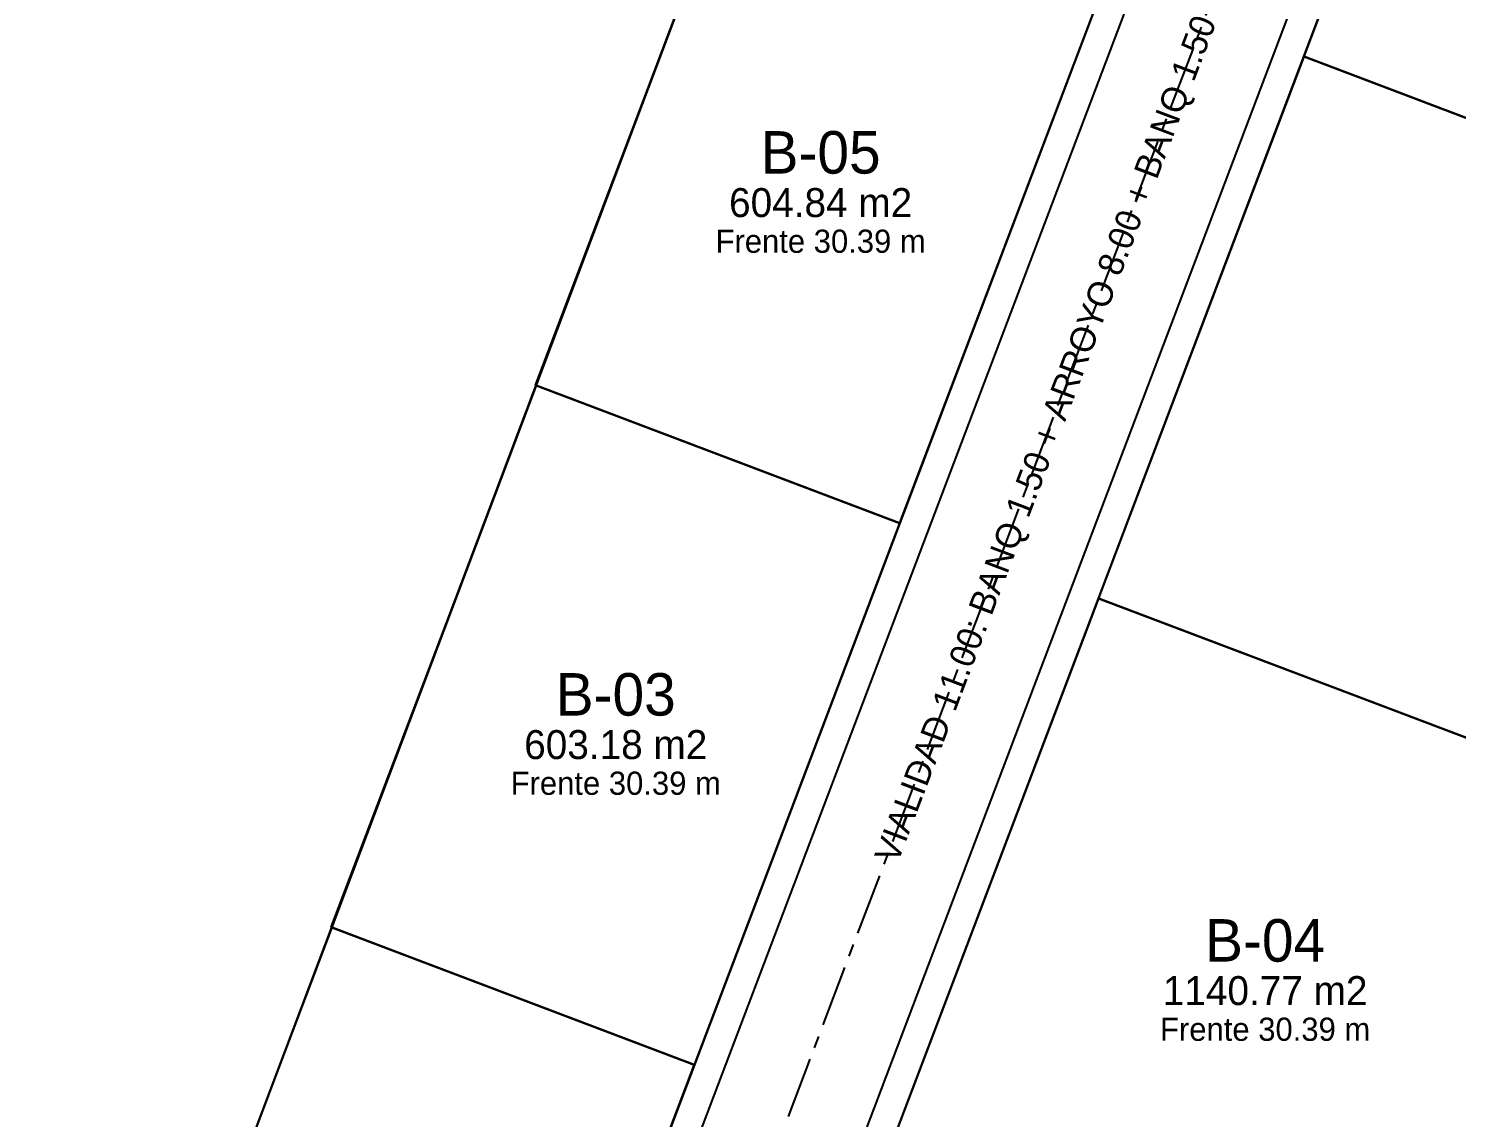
# Model space of a CAD drawing. Header units: metres. Extents: x 357856 to 358234, y 2285113 to 2285465.
# Drawn here: x 358047 to 358120.9, y 2285309.7 to 2285366.1 of the extents above; entities that cross this region are included whole.
import ezdxf
from ezdxf.enums import TextEntityAlignment as Align

# ---------------------------------------------------------------- set-up
doc = ezdxf.new("R2010")
doc.units = ezdxf.units.M
doc.linetypes.add('CENTER', pattern=[5.08, 3.175, -0.635, 0.635, -0.635])
for name, color, linetype in [('BODEGA-HUELLA', 30, 'Continuous'), ('LOTES', 2, 'Continuous'), ('POLIGONO', 5, 'Continuous'), ('TEXTO', 7, 'Continuous'), ('VIAL-ARROYO', 8, 'Continuous'), ('VIAL-DERECHO-VIA', 9, 'Continuous'), ('VIAL-EJE', 1, 'Continuous')]:
    doc.layers.add(name, color=color, linetype=linetype)

msp = doc.modelspace()

# ---------------------------------------------------------------- linework, layer by layer
at = {"layer": 'BODEGA-HUELLA'}
for points in [[(358123.645, 2285392.655), (358179.459, 2285371.504), (358168.829, 2285343.451), (358113.014, 2285364.601), (358123.645, 2285392.655)], [(358083.876, 2285375.643), (358102.728, 2285368.499), (358092.097, 2285340.446), (358073.245, 2285347.59), (358083.876, 2285375.643)], [(358113.014, 2285364.601), (358156.048, 2285348.294), (358145.417, 2285320.241), (358102.384, 2285336.548), (358113.014, 2285364.601)], [(358073.297, 2285347.57), (358092.097, 2285340.446), (358081.467, 2285312.392), (358062.666, 2285319.517), (358073.297, 2285347.57)], [(358102.384, 2285336.548), (358130.7, 2285325.818), (358120.07, 2285297.764), (358091.753, 2285308.495), (358102.384, 2285336.548)], [(358062.714, 2285319.499), (358081.467, 2285312.392), (358071.661, 2285286.516), (358052.908, 2285293.623), (358062.714, 2285319.499)]]:
    msp.add_lwpolyline(points, close=True, dxfattribs=at)
at = {"layer": 'LOTES'}
for points in [[(358123.641, 2285392.645), (358113.018, 2285364.611), (358113.018, 2285364.611), (358113.018, 2285364.61), (358113.017, 2285364.609), (358113.017, 2285364.608), (358113.017, 2285364.607), (358113.017, 2285364.606), (358113.017, 2285364.605), (358113.018, 2285364.604), (358113.018, 2285364.603), (358113.019, 2285364.602), (358113.019, 2285364.601), (358113.02, 2285364.6), (358113.02, 2285364.6), (358113.021, 2285364.599), (358113.022, 2285364.599), (358113.023, 2285364.598), (358113.024, 2285364.598), (358168.424, 2285343.604)], [(358083.846, 2285375.644), (358073.274, 2285347.59), (358073.274, 2285347.59), (358073.273, 2285347.589), (358073.273, 2285347.588), (358073.273, 2285347.587), (358073.273, 2285347.586), (358073.273, 2285347.585), (358073.273, 2285347.584), (358073.274, 2285347.583), (358073.274, 2285347.582), (358073.274, 2285347.581), (358073.275, 2285347.58), (358073.276, 2285347.579), (358073.276, 2285347.579), (358073.277, 2285347.578), (358073.278, 2285347.578), (358073.279, 2285347.577), (358073.28, 2285347.577), (358092.088, 2285340.449), (358092.089, 2285340.449), (358092.09, 2285340.449), (358092.091, 2285340.449), (358092.092, 2285340.449), (358092.093, 2285340.449), (358092.094, 2285340.449), (358092.095, 2285340.449), (358092.096, 2285340.45), (358092.097, 2285340.45), (358092.097, 2285340.451), (358092.098, 2285340.451), (358092.099, 2285340.452), (358092.1, 2285340.453), (358092.1, 2285340.453), (358092.101, 2285340.454), (358092.101, 2285340.455), (358102.725, 2285368.49)], [(358168.415, 2285343.607), (358113.024, 2285364.598), (358113.023, 2285364.598), (358113.022, 2285364.598), (358113.021, 2285364.598), (358113.02, 2285364.598), (358113.019, 2285364.598), (358113.018, 2285364.598), (358113.017, 2285364.598), (358113.016, 2285364.597), (358113.015, 2285364.597), (358113.014, 2285364.596), (358113.014, 2285364.596), (358113.013, 2285364.595), (358113.012, 2285364.594), (358113.012, 2285364.594), (358113.011, 2285364.593), (358113.011, 2285364.592), (358102.387, 2285336.557), (358102.387, 2285336.557), (358102.387, 2285336.556), (358102.387, 2285336.555), (358102.387, 2285336.554), (358102.387, 2285336.553), (358102.387, 2285336.552), (358102.387, 2285336.551), (358102.387, 2285336.55), (358102.387, 2285336.55), (358102.388, 2285336.549), (358102.388, 2285336.548), (358102.389, 2285336.547), (358102.39, 2285336.546), (358102.39, 2285336.546), (358102.391, 2285336.545), (358102.392, 2285336.545), (358102.393, 2285336.544), (358145.012, 2285320.394)], [(358145.004, 2285320.397), (358102.393, 2285336.544), (358102.392, 2285336.545), (358102.391, 2285336.545), (358102.39, 2285336.545), (358102.389, 2285336.545), (358102.388, 2285336.545), (358102.387, 2285336.545), (358102.386, 2285336.544), (358102.385, 2285336.544), (358102.384, 2285336.544), (358102.384, 2285336.543), (358102.383, 2285336.543), (358102.382, 2285336.542), (358102.382, 2285336.541), (358102.381, 2285336.54), (358102.38, 2285336.539), (358102.38, 2285336.539), (358091.757, 2285308.504)], [(358071.498, 2285286.086), (358081.46, 2285312.374), (358081.46, 2285312.376), (358081.461, 2285312.378), (358081.461, 2285312.379), (358081.461, 2285312.381), (358081.461, 2285312.383), (358081.46, 2285312.385), (358081.46, 2285312.387), (358081.459, 2285312.389), (358081.458, 2285312.391), (358081.457, 2285312.392), (358081.456, 2285312.394), (358081.455, 2285312.395), (358081.453, 2285312.397), (358081.452, 2285312.398), (358081.45, 2285312.399), (358081.448, 2285312.4), (358062.71, 2285319.5), (358062.708, 2285319.501), (358062.706, 2285319.501), (358062.704, 2285319.501), (358062.702, 2285319.501), (358062.7, 2285319.501), (358062.698, 2285319.501), (358062.697, 2285319.5), (358062.695, 2285319.5), (358062.693, 2285319.499), (358062.691, 2285319.498), (358062.69, 2285319.497), (358062.688, 2285319.495), (358062.687, 2285319.494), (358062.686, 2285319.492), (358062.685, 2285319.49), (358062.684, 2285319.489), (358052.127, 2285291.474)]]:
    msp.add_lwpolyline(points, dxfattribs=at)
msp.add_lwpolyline([(358062.695, 2285319.517), (358062.695, 2285319.516), (358062.694, 2285319.515), (358062.694, 2285319.514), (358062.694, 2285319.513), (358062.694, 2285319.512), (358062.694, 2285319.511), (358062.695, 2285319.51), (358062.695, 2285319.509), (358062.696, 2285319.508), (358062.696, 2285319.507), (358062.697, 2285319.507), (358062.697, 2285319.506), (358062.698, 2285319.505), (358062.699, 2285319.505), (358062.7, 2285319.504), (358062.701, 2285319.504), (358081.457, 2285312.396), (358081.458, 2285312.396), (358081.459, 2285312.395), (358081.46, 2285312.395), (358081.461, 2285312.395), (358081.462, 2285312.395), (358081.463, 2285312.396), (358081.464, 2285312.396), (358081.465, 2285312.396), (358081.466, 2285312.397), (358081.467, 2285312.397), (358081.468, 2285312.398), (358081.468, 2285312.398), (358081.469, 2285312.399), (358081.469, 2285312.4), (358081.47, 2285312.401), (358081.47, 2285312.402), (358092.094, 2285340.436), (358092.094, 2285340.437), (358092.094, 2285340.438), (358092.095, 2285340.439), (358092.095, 2285340.44), (358092.094, 2285340.441), (358092.094, 2285340.442), (358092.094, 2285340.443), (358092.094, 2285340.444), (358092.093, 2285340.445), (358092.093, 2285340.446), (358092.092, 2285340.447), (358092.091, 2285340.447), (358092.091, 2285340.448), (358092.09, 2285340.448), (358092.089, 2285340.449), (358092.088, 2285340.449), (358073.28, 2285347.577), (358073.279, 2285347.577), (358073.278, 2285347.577), (358073.277, 2285347.577), (358073.276, 2285347.577), (358073.275, 2285347.577), (358073.274, 2285347.577), (358073.273, 2285347.577), (358073.272, 2285347.576), (358073.271, 2285347.576), (358073.27, 2285347.575), (358073.269, 2285347.575), (358073.269, 2285347.574), (358073.268, 2285347.573), (358073.268, 2285347.573), (358073.267, 2285347.572), (358073.267, 2285347.571), (358062.695, 2285319.517)], close=True, dxfattribs=at)
at = {"layer": 'POLIGONO'}
msp.add_lwpolyline([(358047, 2285277.867), (358117.571, 2285465.139), (358234.036, 2285439.152), (358207.334, 2285382.172), (358137.836, 2285313.271), (358090.153, 2285273.099), (358086.577, 2285270.953), (358082.524, 2285270.238), (358079.543, 2285270.596), (358047, 2285277.867)], close=True, dxfattribs=at)
at = {"layer": 'VIAL-ARROYO'}
for points in [[(358125.392, 2285424.074), (358073.432, 2285286.957)], [(358081.472, 2285285.597), (358128.166, 2285408.819)]]:
    msp.add_lwpolyline(points, dxfattribs=at)
at = {"layer": 'VIAL-DERECHO-VIA'}
for points in [[(358123.989, 2285424.606), (358071.498, 2285286.086)], [(358082.343, 2285283.663), (358128.758, 2285406.148)]]:
    msp.add_lwpolyline(points, dxfattribs=at)
at = {"layer": 'VIAL-EJE', "linetype": 'CENTER'}
msp.add_lwpolyline([(358070.132, 2285266.961), (358129.132, 2285422.657)], dxfattribs=at)

# ---------------------------------------------------------------- texts
at = {"layer": 'TEXTO'}
msp.add_text('VIALIDAD 11.00: BANQ 1.50 + ARROYO 8.00 + BANQ 1.50', height=1.3, rotation=69.25, dxfattribs=at).set_placement((358099.632, 2285344.809), align=Align.MIDDLE_CENTER)
for s, height, p in [('B-05', 2.2, (358087.999, 2285359.64)), ('604.84 m2', 1.5, (358087.999, 2285357.04)), ('Frente 30.39 m', 1.2, (358087.999, 2285355.04)), ('B-03', 2.2, (358077.394, 2285331.577)), ('603.18 m2', 1.5, (358077.394, 2285328.977)), ('Frente 30.39 m', 1.2, (358077.394, 2285326.977)), ('B-04', 2.2, (358111.008, 2285318.839)), ('1140.77 m2', 1.5, (358111.008, 2285316.239)), ('Frente 30.39 m', 1.2, (358111.008, 2285314.239))]:
    msp.add_text(s, height=height, dxfattribs=at).set_placement(p, align=Align.MIDDLE_CENTER)

doc.saveas('drawing.dxf')
